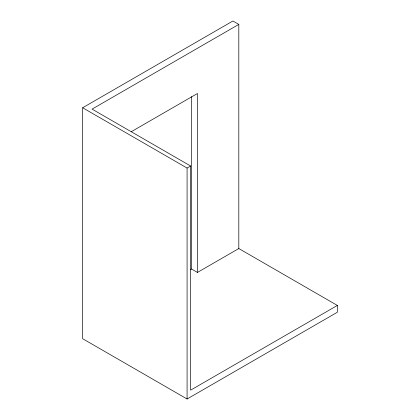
<?xml version="1.0" encoding="UTF-8"?>
<svg xmlns="http://www.w3.org/2000/svg" width="420" height="420" viewBox="0 0 420 420"><rect width="100%" height="100%" fill="white"/><g stroke="black" fill="none" stroke-linecap="round" stroke-linejoin="round"><path stroke-width="0.63" d="M82.651 107.756L232.916 21L238.812 24.402L238.812 248.546L337.349 305.44L337.349 312.244L187.084 399L82.651 338.704L82.651 107.756L187.084 168.053L190.617 166.01L190.617 390.154L337.349 305.44M238.812 24.402L92.08 109.116L190.617 166.01M131.444 131.612L197.447 93.502L197.447 272.428L191.552 269.026L190.423 269.677M197.447 272.428L238.812 248.546M191.552 96.658L191.552 269.026M187.084 168.053L187.084 399"/></g></svg>
